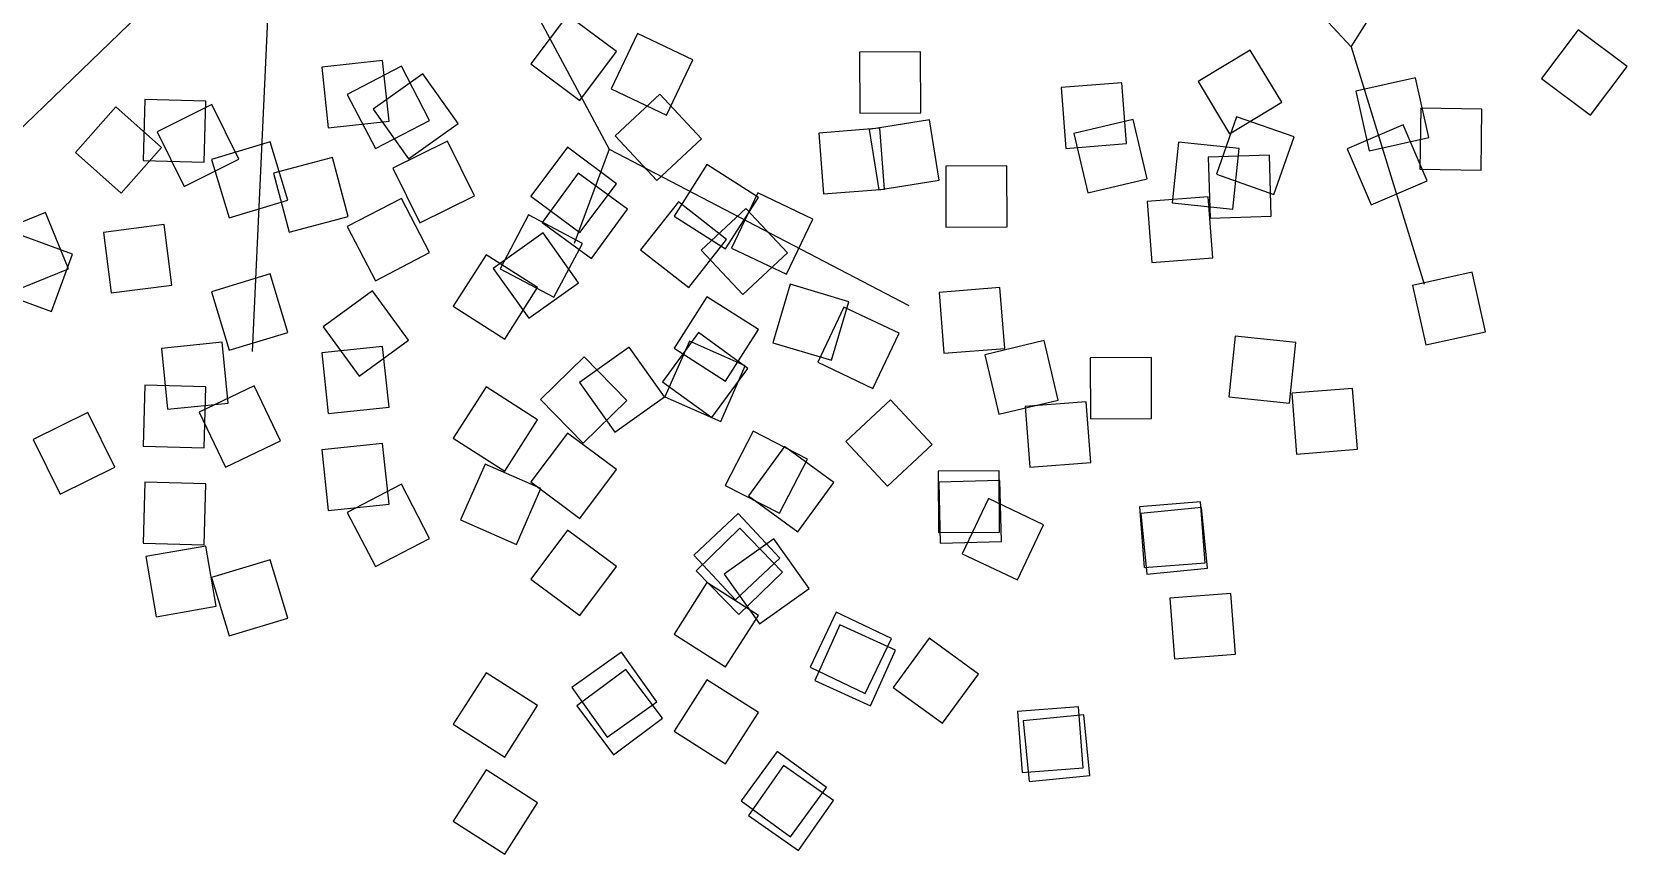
# Model space of a CAD drawing. Extents: x -14.44 to -7.79, y -9.05 to -2.97.
# Drawn here: x -12.163 to -8.112, y -9.055 to -6.965 of the extents above; entities that cross this region are included whole.
import ezdxf

# ---------------------------------------------------------------- set-up
doc = ezdxf.new("R2010")
doc.units = 0
doc.header["$MEASUREMENT"] = 0
doc.layers.get('0').update_dxf_attribs({"linetype": 'CONTINUOUS'})

msp = doc.modelspace()

# ---------------------------------------------------------------- linework, layer by layer
for p, q in [((-9.7583, -5.989, 2.9877), (-8.8126, -7.0032, 3.899)), ((-11.1973, -6.3317, 2.1928), (-10.6971, -7.2636, 2.3298)), ((-8.8126, -7.0032, 3.899), (-8.4358, -6.407, 4.228)), ((-11.5493, -6.6033, 2.6999), (-11.6044, -7.7775, 3.3166)), ((-12.8076, -7.8049, 4.1731), (-11.6564, -6.6948, 2.741)), ((-8.8126, -7.0032, 3.899), (-8.6276, -7.6062, 4.132)), ((-10.6971, -7.2636, 2.3298), (-10.7861, -7.5034, 2.6656)), ((-10.6971, -7.2636, 2.3298), (-9.9364, -7.661, 2.3298))]:
    msp.add_line(p, q)
for points in [[(-10.8032, -6.9226, 5.2216), (-10.896, -7.0469, 5.1119), (-10.7717, -7.1396, 5.0023), (-10.679, -7.0154, 5.1119)], [(-8.3289, -7.0839, 3.7003), (-8.205, -7.177, 3.5907), (-8.1118, -7.0531, 3.481), (-8.2358, -6.9599, 3.5907)], [(-10.6252, -6.9699, 5.5231), (-10.6919, -7.1099, 5.4134), (-10.5519, -7.1766, 5.3038), (-10.4852, -7.0366, 5.4134)], [(-11.2727, -7.0384, 6.1261), (-11.4269, -7.0547, 6.0164), (-11.4107, -7.2089, 5.9068), (-11.2565, -7.1926, 6.0164)], [(-10.0614, -7.0168, 6.0713), (-10.0606, -7.1718, 5.9616), (-9.9055, -7.171, 5.852), (-9.9063, -7.016, 5.9616)], [(-9.2017, -7.0916, 4.2291), (-9.1216, -7.2244, 4.1195), (-8.9889, -7.1442, 4.0099), (-9.069, -7.0115, 4.1195)], [(-11.2251, -7.0527, 5.1188), (-11.3626, -7.1243, 5.0091), (-11.291, -7.2618, 4.8995), (-11.1535, -7.1902, 5.0091)], [(-11.1708, -7.0716, 5.3804), (-11.297, -7.1616, 5.2707), (-11.2071, -7.2879, 5.1611), (-11.0808, -7.1979, 5.2707)], [(-8.8005, -7.1162, 4.968), (-8.7669, -7.2675, 4.8584), (-8.6155, -7.2339, 4.7487), (-8.6492, -7.0825, 4.8584)], [(-10.5686, -7.124, 6.1261), (-10.6819, -7.2298, 6.0164), (-10.5761, -7.3431, 5.9068), (-10.4628, -7.2373, 6.0164)], [(-9.5496, -7.1067, 5.9068), (-9.5376, -7.2613, 5.7972), (-9.383, -7.2492, 5.6875), (-9.395, -7.0946, 5.7972)], [(-11.8341, -7.2592, 3.2206), (-11.9501, -7.1562, 3.111), (-12.053, -7.2722, 3.0014), (-11.937, -7.3751, 3.111)], [(-11.7219, -7.1411, 5.8258), (-11.8768, -7.1368, 5.7161), (-11.8811, -7.2918, 5.6065), (-11.7261, -7.2961, 5.7161)], [(-11.7067, -7.1501, 5.9616), (-11.8456, -7.219, 5.852), (-11.7766, -7.3579, 5.7423), (-11.6378, -7.289, 5.852)], [(-8.6355, -7.1596, 3.3508), (-8.6379, -7.3146, 3.2412), (-8.4828, -7.317, 3.1316), (-8.4804, -7.162, 3.2412)], [(-10.1648, -7.2225, 5.4203), (-10.1527, -7.3771, 5.3106), (-9.9982, -7.365, 5.201), (-10.0102, -7.2104, 5.3106)], [(-10.0368, -7.2133, 3.2412), (-10.0122, -7.3664, 3.1316), (-9.8591, -7.3418, 3.0219), (-9.8837, -7.1887, 3.1316)], [(-9.5173, -7.2236, 3.0767), (-9.4816, -7.3745, 2.9671), (-9.3307, -7.3388, 2.8575), (-9.3664, -7.1879, 2.9671)], [(-9.1038, -7.1809, 3.3383), (-9.1551, -7.3272, 3.2287), (-9.0088, -7.3785, 3.1191), (-8.9575, -7.2322, 3.2287)], [(-8.8228, -7.2623, 3.8031), (-8.7619, -7.4049, 3.6935), (-8.6193, -7.3439, 3.5838), (-8.6802, -7.2014, 3.6935)], [(-11.5587, -7.2448, 4.9886), (-11.7071, -7.2898, 4.8789), (-11.6621, -7.4382, 4.7693), (-11.5137, -7.3932, 4.8789)], [(-11.1081, -7.243, 6.0027), (-11.2469, -7.3119, 5.8931), (-11.178, -7.4508, 5.7835), (-11.0391, -7.3819, 5.8931)], [(-9.2511, -7.2455, 4.9555), (-9.2671, -7.3997, 4.8459), (-9.1129, -7.4157, 4.7362), (-9.0969, -7.2615, 4.8459)], [(-11.3997, -7.2848, 3.296), (-11.5495, -7.3245, 3.1864), (-11.5098, -7.4744, 3.0767), (-11.3599, -7.4347, 3.1864)], [(-10.8032, -7.2584, 6.0713), (-10.896, -7.3827, 5.9616), (-10.7717, -7.4754, 5.852), (-10.679, -7.3511, 5.9616)], [(-9.1755, -7.2833, 3.9607), (-9.171, -7.4383, 3.8511), (-9.016, -7.4338, 3.7414), (-9.0205, -7.2788, 3.8511)], [(-10.7758, -7.3242, 5.3929), (-10.8672, -7.4495, 5.2832), (-10.7419, -7.5408, 5.1736), (-10.6505, -7.4155, 5.2832)], [(-10.4489, -7.3026, 5.0571), (-10.5323, -7.4333, 4.9475), (-10.4017, -7.5168, 4.8378), (-10.3182, -7.3861, 4.9475)], [(-9.8426, -7.3067, 4.3581), (-9.8418, -7.4617, 4.2485), (-9.6868, -7.4609, 4.1389), (-9.6876, -7.3059, 4.2485)], [(-11.2251, -7.3885, 5.9685), (-11.3626, -7.46, 5.8588), (-11.291, -7.5976, 5.7492), (-11.1535, -7.526, 5.8588)], [(-10.5216, -7.3971, 3.296), (-10.6173, -7.5191, 3.1864), (-10.4953, -7.6148, 3.0767), (-10.3996, -7.4928, 3.1864)], [(-10.3499, -7.4139, 4.413), (-10.4632, -7.5197, 4.3033), (-10.3574, -7.633, 4.1937), (-10.2441, -7.5272, 4.3033)], [(-10.3198, -7.3747, 5.9685), (-10.3865, -7.5147, 5.8588), (-10.2465, -7.5813, 5.7492), (-10.1798, -7.4414, 5.8588)], [(-9.3309, -7.3966, 4.1937), (-9.3188, -7.5512, 4.0841), (-9.1642, -7.5391, 3.9744), (-9.1763, -7.3845, 4.0841)], [(-12.1293, -7.4239, 5.5299), (-12.2728, -7.4826, 5.4203), (-12.2142, -7.6261, 5.3106), (-12.0706, -7.5675, 5.4203)], [(-10.9019, -7.4301, 3.2412), (-10.9745, -7.5671, 3.1316), (-10.8375, -7.6397, 3.0219), (-10.7649, -7.5027, 3.1316)], [(-12.0605, -7.5304, 3.063), (-12.2061, -7.4771, 2.9534), (-12.2594, -7.6227, 2.8438), (-12.1138, -7.676, 2.9534)], [(-11.8277, -7.4551, 2.9957), (-11.9815, -7.4748, 2.8861), (-11.9619, -7.6286, 2.7764), (-11.8081, -7.6089, 2.8861)], [(-10.8653, -7.4764, 5.8258), (-10.9916, -7.5664, 5.7161), (-10.9016, -7.6927, 5.6065), (-10.7754, -7.6027, 5.7161)], [(-11.0097, -7.5316, 5.016), (-11.0932, -7.6623, 4.9063), (-10.9625, -7.7458, 4.7967), (-10.879, -7.6151, 4.9063)], [(-8.6566, -7.6095, 3.6729), (-8.623, -7.7609, 3.5633), (-8.4716, -7.7273, 3.4536), (-8.5053, -7.5759, 3.5633)], [(-11.5587, -7.5805, 5.8383), (-11.7071, -7.6255, 5.7286), (-11.6621, -7.7739, 5.619), (-11.5137, -7.7289, 5.7286)], [(-10.2372, -7.6066, 3.1384), (-10.2816, -7.7552, 3.0288), (-10.133, -7.7996, 2.9191), (-10.0886, -7.651, 3.0288)], [(-9.8594, -7.6273, 5.8657), (-9.8473, -7.7819, 5.756), (-9.6927, -7.7698, 5.6464), (-9.7048, -7.6152, 5.756)], [(-11.2988, -7.6234, 3.1384), (-11.4238, -7.7152, 3.0288), (-11.3319, -7.8401, 2.9191), (-11.207, -7.7483, 3.0288)], [(-10.4489, -7.6384, 5.9068), (-10.5323, -7.7691, 5.7972), (-10.4017, -7.8525, 5.6875), (-10.3182, -7.7219, 5.7972)], [(-10.101, -7.6646, 4.2554), (-10.1677, -7.8046, 4.1457), (-10.0277, -7.8713, 4.0361), (-9.961, -7.7313, 4.1457)], [(-10.4704, -7.729, 5.8383), (-10.5617, -7.8543, 5.7286), (-10.4364, -7.9456, 5.619), (-10.3451, -7.8203, 5.7286)], [(-11.68, -7.7542, 3.1658), (-11.8343, -7.7695, 3.0562), (-11.819, -7.9238, 2.9465), (-11.6647, -7.9085, 3.0562)], [(-11.2727, -7.7648, 4.413), (-11.4269, -7.7811, 4.3033), (-11.4107, -7.9353, 4.1937), (-11.2565, -7.919, 4.3033)], [(-10.6466, -7.7663, 4.1127), (-10.7729, -7.8563, 4.003), (-10.6829, -7.9826, 3.8934), (-10.5566, -7.8926, 4.003)], [(-10.4935, -7.7512, 3.0767), (-10.5559, -7.8931, 2.9671), (-10.414, -7.9556, 2.8575), (-10.3515, -7.8136, 2.9671)], [(-9.7435, -7.7856, 3.0356), (-9.7078, -7.9365, 2.926), (-9.5569, -7.9008, 2.8164), (-9.5926, -7.7499, 2.926)], [(-9.1072, -7.7389, 3.6604), (-9.1232, -7.8931, 3.5508), (-8.9689, -7.9091, 3.4411), (-8.953, -7.7549, 3.5508)], [(-10.7607, -7.7909, 2.9957), (-10.8716, -7.8992, 2.8861), (-10.7633, -8.0101, 2.7764), (-10.6524, -7.9018, 2.8861)], [(-9.4753, -7.7935, 4.9886), (-9.4745, -7.9486, 4.8789), (-9.3194, -7.9478, 4.7693), (-9.3202, -7.7927, 4.8789)], [(-11.7219, -7.8674, 4.1127), (-11.8768, -7.8632, 4.003), (-11.8811, -8.0182, 3.8934), (-11.7261, -8.0224, 4.003)], [(-11.599, -7.8644, 3.0082), (-11.7387, -7.9316, 2.8986), (-11.6715, -8.0713, 2.7889), (-11.5318, -8.0041, 2.8986)], [(-11.0097, -7.8674, 5.8657), (-11.0932, -7.9981, 5.756), (-10.9625, -8.0815, 5.6464), (-10.879, -7.9509, 5.756)], [(-9.9826, -7.9007, 5.0434), (-10.0959, -8.0066, 4.9338), (-9.99, -8.1199, 4.8241), (-9.8767, -8.014, 4.9338)], [(-8.9635, -7.8834, 4.8241), (-8.9515, -8.038, 4.7145), (-8.7969, -8.026, 4.6048), (-8.809, -7.8714, 4.7145)], [(-12.0216, -7.9322, 5.3655), (-12.1604, -8.0011, 5.2558), (-12.0915, -8.14, 5.1462), (-11.9526, -8.0711, 5.2558)], [(-9.6406, -7.9172, 4.1526), (-9.6286, -8.0718, 4.0429), (-9.474, -8.0597, 3.9333), (-9.4861, -7.9051, 4.0429)], [(-10.3317, -7.9798, 3.0082), (-10.4027, -8.1176, 2.8986), (-10.2648, -8.1887, 2.7889), (-10.1938, -8.0508, 2.8986)], [(-11.2727, -8.0115, 5.0434), (-11.4269, -8.0277, 4.9338), (-11.4107, -8.1819, 4.8241), (-11.2565, -8.1657, 4.9338)], [(-10.8032, -7.9848, 4.3581), (-10.896, -8.109, 4.2485), (-10.7717, -8.2018, 4.1389), (-10.679, -8.0775, 4.2485)], [(-10.2517, -8.0189, 4.1252), (-10.343, -8.1442, 4.0155), (-10.2177, -8.2355, 3.9059), (-10.1264, -8.1102, 4.0155)], [(-11.0125, -8.0636, 3.0356), (-11.0749, -8.2055, 2.926), (-10.933, -8.2679, 2.8164), (-10.8706, -8.126, 2.926)], [(-9.862, -8.0819, 4.3444), (-9.8612, -8.237, 4.2348), (-9.7061, -8.2362, 4.1252), (-9.707, -8.0811, 4.2348)], [(-11.7219, -8.1141, 4.7431), (-11.8768, -8.1099, 4.6334), (-11.8811, -8.2649, 4.5238), (-11.7261, -8.2691, 4.6334)], [(-11.2251, -8.1148, 4.2554), (-11.3626, -8.1864, 4.1457), (-11.291, -8.3239, 4.0361), (-11.1535, -8.2524, 4.1457)], [(-9.8602, -8.1093, 3.5222), (-9.8562, -8.2643, 3.4125), (-9.7012, -8.2604, 3.3029), (-9.7052, -8.1054, 3.4125)], [(-9.7337, -8.1514, 4.8858), (-9.8004, -8.2914, 4.7761), (-9.6604, -8.3581, 4.6665), (-9.5937, -8.2181, 4.7761)], [(-9.3503, -8.1719, 4.18), (-9.3382, -8.3264, 4.0703), (-9.1836, -8.3144, 3.9607), (-9.1957, -8.1598, 4.0703)], [(-9.3467, -8.1889, 3.3577), (-9.3315, -8.3432, 3.2481), (-9.1772, -8.3281, 3.1384), (-9.1924, -8.1738, 3.2481)], [(-10.3693, -8.1892, 4.3993), (-10.4826, -8.295, 4.2896), (-10.3767, -8.4083, 4.18), (-10.2634, -8.3025, 4.2896)], [(-10.8032, -8.2314, 4.9886), (-10.896, -8.3557, 4.8789), (-10.7717, -8.4484, 4.7693), (-10.679, -8.3242, 4.8789)], [(-10.3652, -8.2267, 3.577), (-10.4763, -8.3348, 3.4673), (-10.3682, -8.446, 3.3577), (-10.2571, -8.3379, 3.4673)], [(-10.2793, -8.2532, 4.7431), (-10.4055, -8.3431, 4.6334), (-10.3156, -8.4694, 4.5238), (-10.1893, -8.3794, 4.6334)], [(-11.7217, -8.2721, 3.0014), (-11.8745, -8.2986, 2.8917), (-11.8481, -8.4514, 2.7821), (-11.6953, -8.4249, 2.8917)], [(-11.5587, -8.3069, 4.1252), (-11.7071, -8.3519, 4.0155), (-11.6621, -8.5003, 3.9059), (-11.5137, -8.4553, 4.0155)], [(-10.4489, -8.3648, 4.1937), (-10.5323, -8.4954, 4.0841), (-10.4017, -8.5789, 3.9744), (-10.3182, -8.4482, 4.0841)], [(-9.2733, -8.404, 4.783), (-9.2612, -8.5586, 4.6734), (-9.1067, -8.5465, 4.5637), (-9.1187, -8.392, 4.6734)], [(-10.1204, -8.4399, 4.2417), (-10.1871, -8.5798, 4.132), (-10.0471, -8.6465, 4.0224), (-9.9804, -8.5065, 4.132)], [(-10.1113, -8.4724, 3.4194), (-10.1752, -8.6137, 3.3097), (-10.0339, -8.6775, 3.2001), (-9.97, -8.5362, 3.3097)], [(-9.8843, -8.5057, 4.7556), (-9.9757, -8.631, 4.646), (-9.8504, -8.7223, 4.5363), (-9.759, -8.597, 4.646)], [(-10.666, -8.5416, 4.099), (-10.7923, -8.6316, 3.9893), (-10.7023, -8.7578, 3.8797), (-10.576, -8.6679, 3.9893)], [(-10.6547, -8.5851, 3.2767), (-10.7792, -8.6776, 3.167), (-10.6867, -8.802, 3.0574), (-10.5622, -8.7095, 3.167)], [(-11.0097, -8.5938, 4.1526), (-11.0932, -8.7244, 4.0429), (-10.9625, -8.8079, 3.9333), (-10.879, -8.6772, 4.0429)], [(-10.4489, -8.6114, 4.8241), (-10.5323, -8.7421, 4.7145), (-10.4017, -8.8256, 4.6048), (-10.3182, -8.6949, 4.7145)], [(-9.66, -8.6925, 4.1389), (-9.648, -8.847, 4.0292), (-9.4934, -8.835, 3.9196), (-9.5054, -8.6804, 4.0292)], [(-9.6459, -8.7156, 3.3166), (-9.6308, -8.87, 3.2069), (-9.4765, -8.8548, 3.0973), (-9.4916, -8.7005, 3.2069)], [(-10.271, -8.7941, 4.1115), (-10.3624, -8.9194, 4.0018), (-10.2371, -9.0108, 3.8922), (-10.1457, -8.8855, 4.0018)], [(-10.2548, -8.8296, 3.2892), (-10.3436, -8.9567, 3.1795), (-10.2165, -9.0455, 3.0699), (-10.1277, -8.9184, 3.1795)], [(-11.0097, -8.8404, 4.783), (-11.0932, -8.9711, 4.6734), (-10.9625, -9.0546, 4.5637), (-10.879, -8.9239, 4.6734)]]:
    msp.add_3dface(points)

doc.saveas('drawing.dxf')
